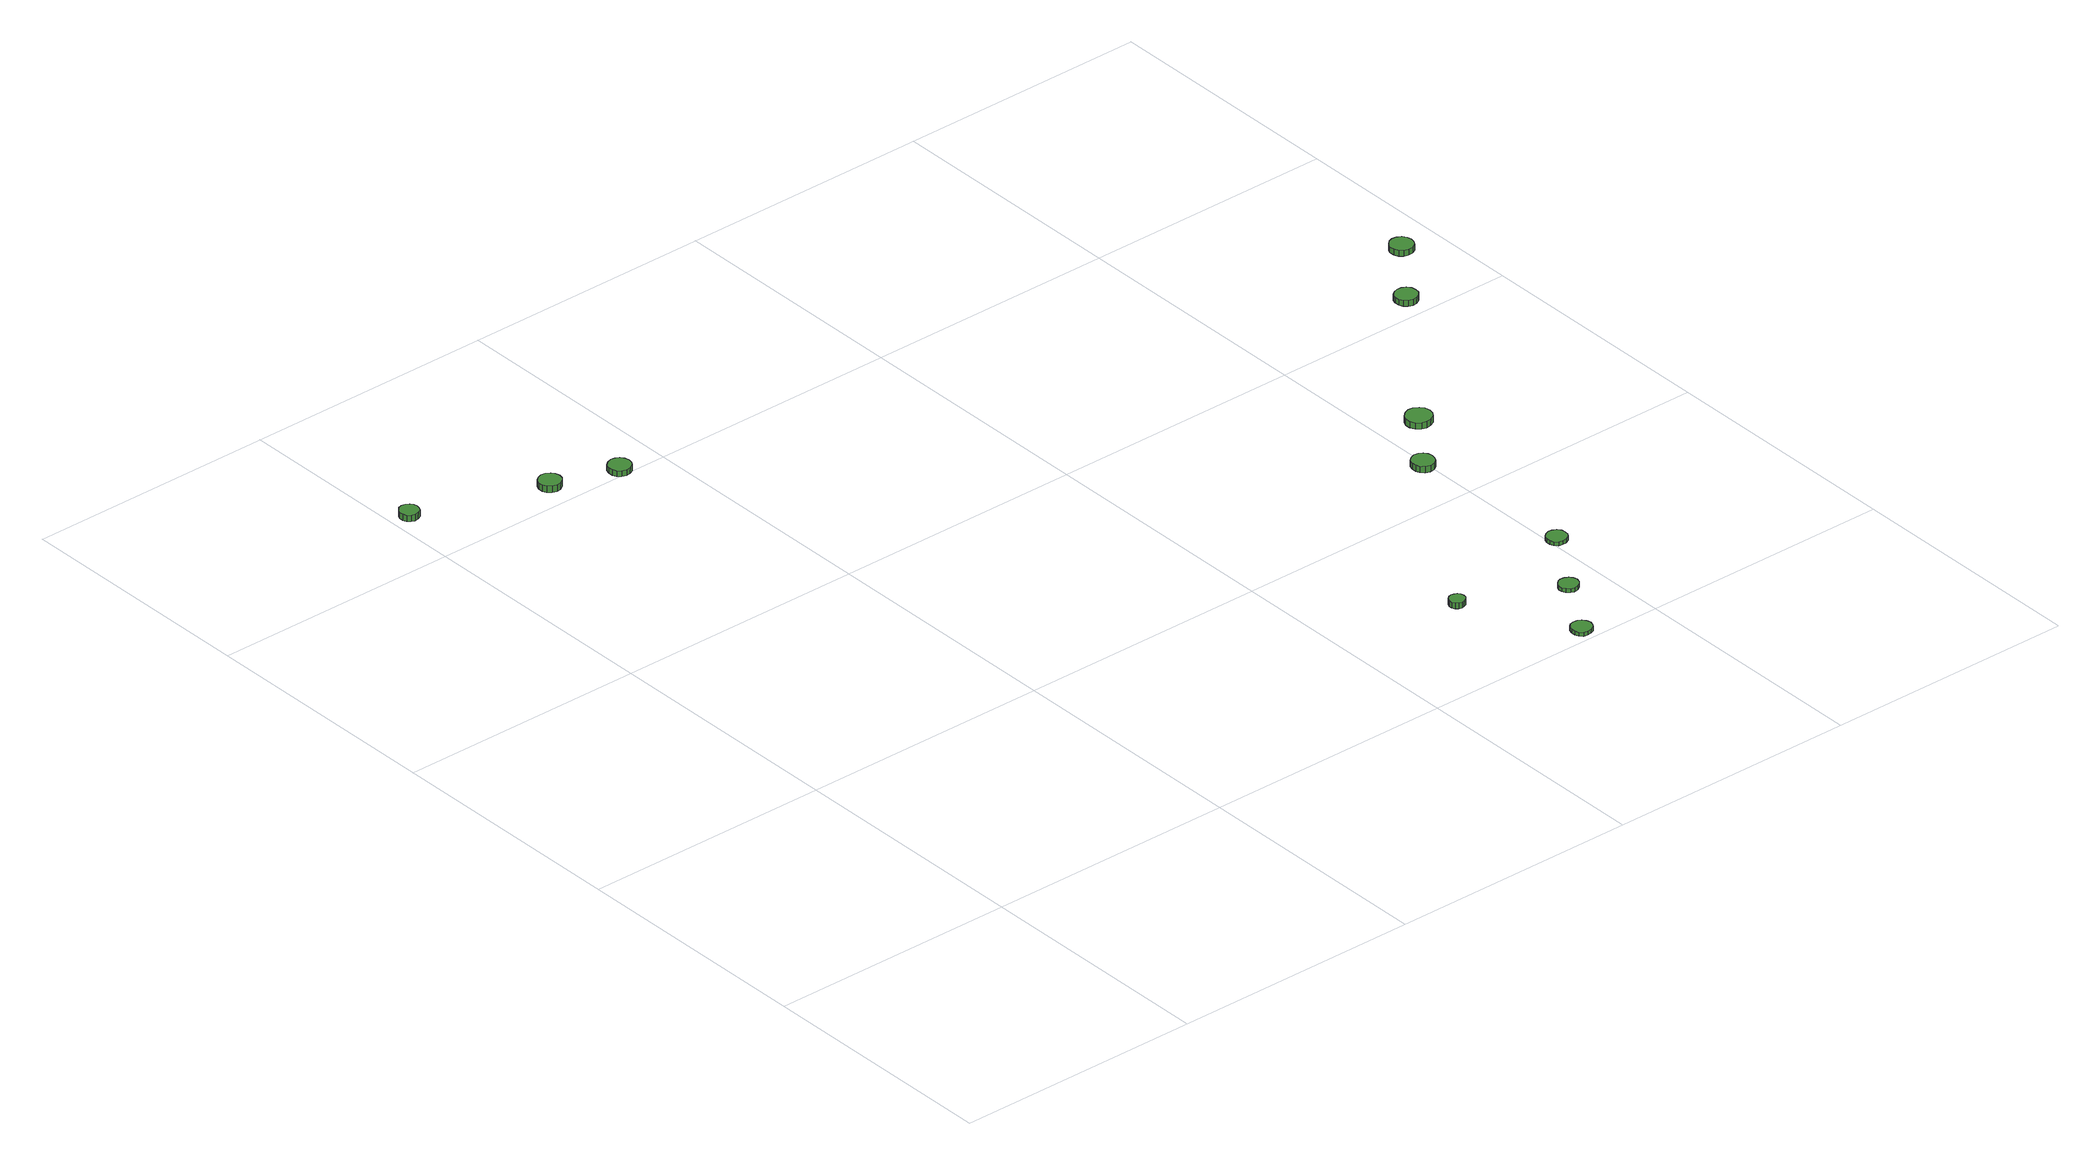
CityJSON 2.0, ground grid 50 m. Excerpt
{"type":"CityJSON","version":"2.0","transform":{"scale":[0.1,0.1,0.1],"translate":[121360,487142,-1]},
"CityObjects":{
"tree1":{"type":"SolitaryVegetationObject","attributes":{"function":"something"},"geometry":[{"type":"MultiSurface","lod":"1","boundaries":[[[0,1,2,3,4,5,6,7,8,9,10,11,12,13,14]],[[15,16,17,18,19,20,21,22,23,24,25,26,27,28,29]],[[0,29,28,1]],[[1,28,27,2]],[[2,27,26,3]],[[3,26,25,4]],[[4,25,24,5]],[[5,24,23,6]],[[6,23,22,7]],[[7,22,21,8]],[[8,21,20,9]],[[9,20,19,10]],[[10,19,18,11]],[[11,18,17,12]],[[12,17,16,13]],[[13,16,15,14]],[[14,15,29,0]]]}]},
"tree2":{"type":"SolitaryVegetationObject","attributes":{"function":"something"},"geometry":[{"type":"MultiSurface","lod":"1","boundaries":[[[30,31,32,33,34,35,36,37,38,39,40,41,42,43,44]],[[45,46,47,48,49,50,51,52,53,54,55,56,57,58,59]],[[30,59,58,31]],[[31,58,57,32]],[[32,57,56,33]],[[33,56,55,34]],[[34,55,54,35]],[[35,54,53,36]],[[36,53,52,37]],[[37,52,51,38]],[[38,51,50,39]],[[39,50,49,40]],[[40,49,48,41]],[[41,48,47,42]],[[42,47,46,43]],[[43,46,45,44]],[[44,45,59,30]]]}]},
"tree3":{"type":"SolitaryVegetationObject","attributes":{"function":"something"},"geometry":[{"type":"MultiSurface","lod":"1","boundaries":[[[60,61,62,63,64,65,66,67,68,69,70,71,72,73,74]],[[75,76,77,78,79,80,81,82,83,84,85,86,87,88,89]],[[60,89,88,61]],[[61,88,87,62]],[[62,87,86,63]],[[63,86,85,64]],[[64,85,84,65]],[[65,84,83,66]],[[66,83,82,67]],[[67,82,81,68]],[[68,81,80,69]],[[69,80,79,70]],[[70,79,78,71]],[[71,78,77,72]],[[72,77,76,73]],[[73,76,75,74]],[[74,75,89,60]]]}]},
"tree4":{"type":"SolitaryVegetationObject","attributes":{"function":"something"},"geometry":[{"type":"MultiSurface","lod":"1","boundaries":[[[90,91,92,93,94,95,96,97,98,99,100,101,102,103,104]],[[105,106,107,108,109,110,111,112,113,114,115,116,117,118,119]],[[90,119,118,91]],[[91,118,117,92]],[[92,117,116,93]],[[93,116,115,94]],[[94,115,114,95]],[[95,114,113,96]],[[96,113,112,97]],[[97,112,111,98]],[[98,111,110,99]],[[99,110,109,100]],[[100,109,108,101]],[[101,108,107,102]],[[102,107,106,103]],[[103,106,105,104]],[[104,105,119,90]]]}]},
"tree5":{"type":"SolitaryVegetationObject","attributes":{"function":"something"},"geometry":[{"type":"MultiSurface","lod":"1","boundaries":[[[120,121,122,123,124,125,126,127,128,129,130,131,132,133,134]],[[135,136,137,138,139,140,141,142,143,144,145,146,147,148,149]],[[120,149,148,121]],[[121,148,147,122]],[[122,147,146,123]],[[123,146,145,124]],[[124,145,144,125]],[[125,144,143,126]],[[126,143,142,127]],[[127,142,141,128]],[[128,141,140,129]],[[129,140,139,130]],[[130,139,138,131]],[[131,138,137,132]],[[132,137,136,133]],[[133,136,135,134]],[[134,135,149,120]]]}]},
"tree6":{"type":"SolitaryVegetationObject","attributes":{"function":"something"},"geometry":[{"type":"MultiSurface","lod":"1","boundaries":[[[150,151,152,153,154,155,156,157,158,159,160,161,162,163,164]],[[165,166,167,168,169,170,171,172,173,174,175,176,177,178,179]],[[150,179,178,151]],[[151,178,177,152]],[[152,177,176,153]],[[153,176,175,154]],[[154,175,174,155]],[[155,174,173,156]],[[156,173,172,157]],[[157,172,171,158]],[[158,171,170,159]],[[159,170,169,160]],[[160,169,168,161]],[[161,168,167,162]],[[162,167,166,163]],[[163,166,165,164]],[[164,165,179,150]]]}]},
"tree7":{"type":"SolitaryVegetationObject","attributes":{"function":"something"},"geometry":[{"type":"MultiSurface","lod":"1","boundaries":[[[180,181,182,183,184,185,186,187,188,189,190,191,192,193,194]],[[195,196,197,198,199,200,201,202,203,204,205,206,207,208,209]],[[180,209,208,181]],[[181,208,207,182]],[[182,207,206,183]],[[183,206,205,184]],[[184,205,204,185]],[[185,204,203,186]],[[186,203,202,187]],[[187,202,201,188]],[[188,201,200,189]],[[189,200,199,190]],[[190,199,198,191]],[[191,198,197,192]],[[192,197,196,193]],[[193,196,195,194]],[[194,195,209,180]]]}]},
"tree8":{"type":"SolitaryVegetationObject","attributes":{"function":"something"},"geometry":[{"type":"MultiSurface","lod":"1","boundaries":[[[210,211,212,213,214,215,216,217,218,219,220,221,222,223,224]],[[225,226,227,228,229,230,231,232,233,234,235,236,237,238,239]],[[210,239,238,211]],[[211,238,237,212]],[[212,237,236,213]],[[213,236,235,214]],[[214,235,234,215]],[[215,234,233,216]],[[216,233,232,217]],[[217,232,231,218]],[[218,231,230,219]],[[219,230,229,220]],[[220,229,228,221]],[[221,228,227,222]],[[222,227,226,223]],[[223,226,225,224]],[[224,225,239,210]]]}]},
"tree9":{"type":"SolitaryVegetationObject","attributes":{"function":"something"},"geometry":[{"type":"MultiSurface","lod":"1","boundaries":[[[240,241,242,243,244,245,246,247,248,249,250,251,252,253,254]],[[255,256,257,258,259,260,261,262,263,264,265,266,267,268,269]],[[240,269,268,241]],[[241,268,267,242]],[[242,267,266,243]],[[243,266,265,244]],[[244,265,264,245]],[[245,264,263,246]],[[246,263,262,247]],[[247,262,261,248]],[[248,261,260,249]],[[249,260,259,250]],[[250,259,258,251]],[[251,258,257,252]],[[252,257,256,253]],[[253,256,255,254]],[[254,255,269,240]]]}]},
"tree10":{"type":"SolitaryVegetationObject","attributes":{"function":"something"},"geometry":[{"type":"MultiSurface","lod":"1","boundaries":[[[270,271,272,273,274,275,276,277,278,279,280,281,282,283,284]],[[285,286,287,288,289,290,291,292,293,294,295,296,297,298,299]],[[270,299,298,271]],[[271,298,297,272]],[[272,297,296,273]],[[273,296,295,274]],[[274,295,294,275]],[[275,294,293,276]],[[276,293,292,277]],[[277,292,291,278]],[[278,291,290,279]],[[279,290,289,280]],[[280,289,288,281]],[[281,288,287,282]],[[282,287,286,283]],[[283,286,285,284]],[[284,285,299,270]]]}]},
"tree11":{"type":"SolitaryVegetationObject","attributes":{"function":"something"},"geometry":[{"type":"MultiSurface","lod":"1","boundaries":[[[300,301,302,303,304,305,306,307,308,309,310,311,312,313,314]],[[315,316,317,318,319,320,321,322,323,324,325,326,327,328,329]],[[300,329,328,301]],[[301,328,327,302]],[[302,327,326,303]],[[303,326,325,304]],[[304,325,324,305]],[[305,324,323,306]],[[306,323,322,307]],[[307,322,321,308]],[[308,321,320,309]],[[309,320,319,310]],[[310,319,318,311]],[[311,318,317,312]],[[312,317,316,313]],[[313,316,315,314]],[[314,315,329,300]]]}]}
},
"vertices":[
[47,1630,29],[45,1638,29],[41,1644,29],[34,1648,29],[26,1649,29],[19,1647,29],[13,1641,29],[10,1634,29],[10,1626,29],[13,1619,29],[19,1614,29],[26,1611,29],[34,1612,29],[41,1616,29],[45,1623,29],[45,1623,16],[41,1616,16],[34,1612,16],[26,1611,16],[19,1614,16],[13,1619,16],[10,1626,16],[10,1634,16],[13,1641,16],[19,1647,16],[26,1649,16],[34,1648,16],[41,1644,16],[45,1638,16],[47,1630,16],
[300,1544,30],[298,1553,30],[293,1560,30],[285,1565,30],[276,1566,30],[267,1563,30],[260,1557,30],[256,1549,30],[256,1539,30],[260,1531,30],[267,1525,30],[276,1522,30],[285,1523,30],[293,1528,30],[298,1535,30],[298,1535,17],[293,1528,17],[285,1523,17],[276,1522,17],[267,1525,17],[260,1531,17],[256,1539,17],[256,1549,17],[260,1557,17],[267,1563,17],[276,1566,17],[285,1565,17],[293,1560,17],[298,1553,17],[300,1544,17],
[425,1503,30],[423,1512,30],[418,1520,30],[410,1524,30],[401,1525,30],[392,1522,30],[385,1516,30],[382,1508,30],[382,1498,30],[385,1490,30],[392,1484,30],[401,1481,30],[410,1482,30],[418,1487,30],[423,1494,30],[423,1494,18],[418,1487,18],[410,1482,18],[401,1481,18],[392,1484,18],[385,1490,18],[382,1498,18],[382,1508,18],[385,1516,18],[392,1522,18],[401,1525,18],[410,1524,18],[418,1520,18],[423,1512,18],[425,1503,18],
[1262,236,18],[1261,242,18],[1257,247,18],[1251,250,18],[1245,251,18],[1239,249,18],[1234,245,18],[1231,239,18],[1231,232,18],[1234,226,18],[1239,222,18],[1245,220,18],[1251,221,18],[1257,224,18],[1261,229,18],[1261,229,6],[1257,224,6],[1251,221,6],[1245,220,6],[1239,222,6],[1234,226,6],[1231,232,6],[1231,239,6],[1234,245,6],[1239,249,6],[1245,251,6],[1251,250,6],[1257,247,6],[1261,242,6],[1262,236,6],
[1378,30,14],[1376,38,14],[1371,45,14],[1364,49,14],[1355,50,14],[1347,48,14],[1341,42,14],[1338,34,14],[1338,26,14],[1341,18,14],[1347,12,14],[1355,10,14],[1364,11,14],[1371,15,14],[1376,22,14],[1376,22,6],[1371,15,6],[1364,11,6],[1355,10,6],[1347,12,6],[1341,18,6],[1338,26,6],[1338,34,6],[1341,42,6],[1347,48,6],[1355,50,6],[1364,49,6],[1371,45,6],[1376,38,6],[1378,30,6],
[1451,152,14],[1449,160,14],[1444,166,14],[1437,170,14],[1429,171,14],[1422,169,14],[1416,163,14],[1412,156,14],[1412,148,14],[1416,141,14],[1422,135,14],[1429,133,14],[1437,134,14],[1444,138,14],[1449,144,14],[1449,144,6],[1444,138,6],[1437,134,6],[1429,133,6],[1422,135,6],[1416,141,6],[1412,148,6],[1412,156,6],[1416,163,6],[1422,169,6],[1429,171,6],[1437,170,6],[1444,166,6],[1449,160,6],[1451,152,6],
[1535,283,14],[1534,291,14],[1529,298,14],[1521,302,14],[1513,303,14],[1505,300,14],[1499,294,14],[1496,287,14],[1496,279,14],[1499,271,14],[1505,265,14],[1513,263,14],[1521,264,14],[1529,268,14],[1534,275,14],[1534,275,6],[1529,268,6],[1521,264,6],[1513,263,6],[1505,265,6],[1499,271,6],[1496,279,6],[1496,287,6],[1499,294,6],[1505,300,6],[1513,303,6],[1521,302,6],[1529,298,6],[1534,291,6],[1535,283,6],
[1514,616,20],[1512,625,20],[1507,632,20],[1499,637,20],[1490,638,20],[1481,635,20],[1474,629,20],[1471,620,20],[1471,611,20],[1474,603,20],[1481,596,20],[1490,593,20],[1499,594,20],[1507,599,20],[1512,607,20],[1512,607,7],[1507,599,7],[1499,594,7],[1490,593,7],[1481,596,7],[1474,603,7],[1471,611,7],[1471,620,7],[1474,629,7],[1481,635,7],[1490,638,7],[1499,637,7],[1507,632,7],[1512,625,7],[1514,616,7],
[1601,725,25],[1599,736,25],[1593,744,25],[1583,750,25],[1573,751,25],[1563,747,25],[1555,740,25],[1550,730,25],[1550,720,25],[1555,710,25],[1563,703,25],[1573,700,25],[1583,701,25],[1593,706,25],[1599,715,25],[1599,715,12],[1593,706,12],[1583,701,12],[1573,700,12],[1563,703,12],[1555,710,12],[1550,720,12],[1550,730,12],[1555,740,12],[1563,747,12],[1573,751,12],[1583,750,12],[1593,744,12],[1599,736,12],[1601,725,12],
[1841,1045,21],[1840,1054,21],[1834,1062,21],[1826,1066,21],[1817,1067,21],[1808,1064,21],[1801,1058,21],[1798,1050,21],[1798,1040,21],[1801,1032,21],[1808,1026,21],[1817,1023,21],[1826,1024,21],[1834,1029,21],[1840,1036,21],[1840,1036,9],[1834,1029,9],[1826,1024,9],[1817,1023,9],[1808,1026,9],[1801,1032,9],[1798,1040,9],[1798,1050,9],[1801,1058,9],[1808,1064,9],[1817,1067,9],[1826,1066,9],[1834,1062,9],[1840,1054,9],[1841,1045,9],
[1945,1179,18],[1943,1188,18],[1938,1196,18],[1929,1201,18],[1920,1202,18],[1911,1199,18],[1904,1192,18],[1900,1184,18],[1900,1174,18],[1904,1165,18],[1911,1159,18],[1920,1156,18],[1929,1157,18],[1938,1162,18],[1943,1170,18],[1943,1170,6],[1938,1162,6],[1929,1157,6],[1920,1156,6],[1911,1159,6],[1904,1165,6],[1900,1174,6],[1900,1184,6],[1904,1192,6],[1911,1199,6],[1920,1202,6],[1929,1201,6],[1938,1196,6],[1943,1188,6],[1945,1179,6]
]}
